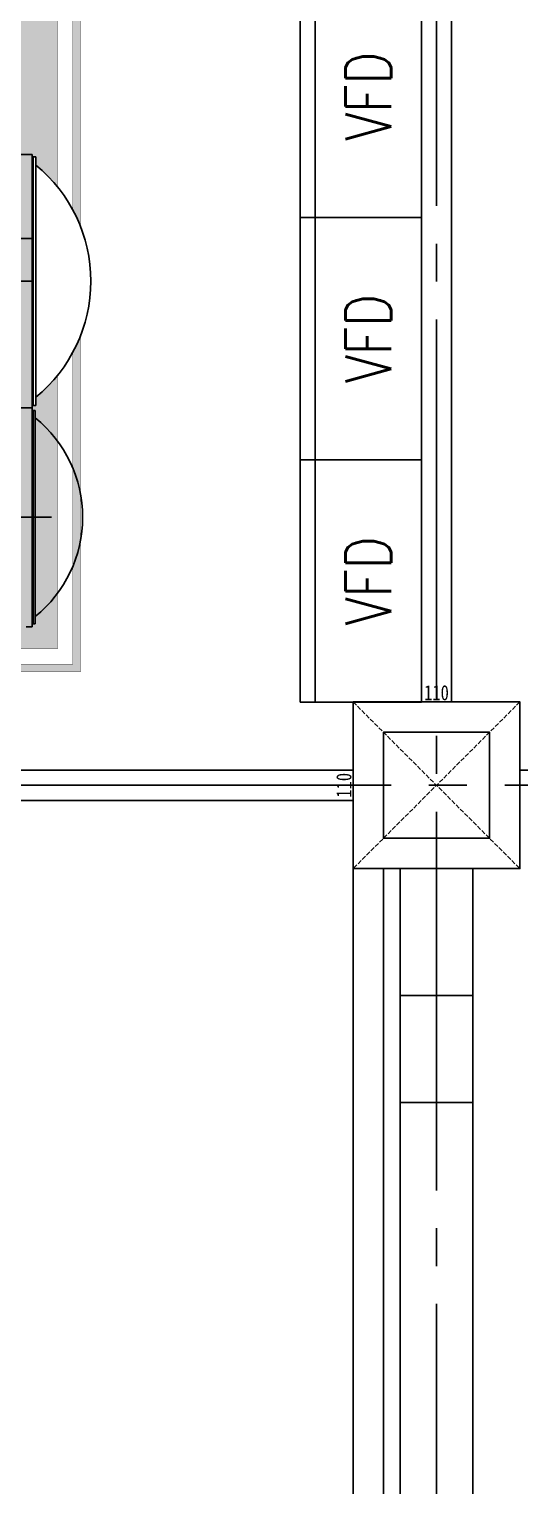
# Model space of a CAD drawing. Extents: x -18489 to 195597, y -1599 to 112111.
# Drawn here: x -14307 to -13983, y 1360 to 2322 of the extents above; entities that cross this region are included whole.
import ezdxf
from ezdxf.enums import TextEntityAlignment as Align

# ---------------------------------------------------------------- set-up
doc = ezdxf.new("R2010")
doc.units = 0
doc.header["$LTSCALE"] = 100
doc.linetypes.add('X-CUB3-L10$0$COL-CEN-LIN', pattern=[3.25, 2.5, -0.25, 0.25, -0.25])
doc.linetypes.add('X-CUB3-L10$0$HIDDEN', pattern=[0.4, 0.3, -0.1])
for name, color, linetype in [('188K-SM-03-F10-MECH-EQ-Y2257103$0$0 Xref', 8, 'Continuous'), ('188K-SM-03-F10-MECH-EQ-Y2257103$0$M-EQU-FOUNDATION', 8, 'Continuous'), ('188K-SM-03-F10-MECH-EQ-Y2257103$0$Micron CUP L10 HVAC EQU$0$M-MECH-EQU', 136, 'Continuous'), ('188K-SM-03-F10-MECH-EQ-Y2257103$0$Micron CUP L10 HVAC EQU$0$M-PHASE1 AREA', 252, 'Continuous'), ('X-CUB3-L10$0$BEAM-RC(P)', 8, 'Continuous'), ('X-CUB3-L10$0$CCL', 8, 'X-CUB3-L10$0$COL-CEN-LIN'), ('X-CUB3-L10$0$COL', 8, 'Continuous'), ('X-CUB3-L10$0$COL-S', 8, 'Continuous'), ('X-CUB3-L10$0$WALL-RC', 8, 'Continuous')]:
    doc.layers.add(name, color=color, linetype=linetype)
doc.styles.add('188K-SM-03-F10-MECH-EQ-Y2257103$0$Micron CUP L10 HVAC EQU$0$AA-TXT', font='simplex.shx', dxfattribs={"bigfont": 'china.shx'})
doc.styles.add('188K-SM-03-F10-MECH-EQ-Y2257103$0$Micron CUP L10 HVAC EQU$0$Standard', font='arial.ttf')
doc.styles.add('X-CUB3-L10$0$DIM', font='', dxfattribs={"width": 0.8})
doc.styles.get('X-CUB3-L10$0$DIM').set_extended_font_data('MingLiU')
doc.dimstyles.new('188K-SM-03-F10-MECH-EQ-Y2257103$0$Micron CUP L10 HVAC EQU$0$Standard', dxfattribs={"dimtxt": 0.18, "dimasz": 0.18, "dimexe": 0.18, "dimexo": 0.0625, "dimgap": 0.09, "dimtad": 0, "dimtih": 1, "dimtoh": 1, "dimdec": 4, "dimzin": 0, "dimdsep": 46, "dimtxsty": '188K-SM-03-F10-MECH-EQ-Y2257103$0$Micron CUP L10 HVAC EQU$0$Standard', "dimcen": 0.09, "dimadec": 0, "dimazin": 0, "dimtfac": 1, "dimtdec": 4, "dimtofl": 0, "dimtmove": 0, "dimatfit": 3, "dimfxl": 1, "dimtolj": 1, "dimtzin": 0, "dimarcsym": 0})
doc.dimstyles.new('X-CUB3-L10$0$JJP_005_defpoint', dxfattribs={"dimtxt": 20, "dimasz": 0.5, "dimexe": 0.5, "dimexo": 0.5, "dimgap": 0.5, "dimtad": 1, "dimdsep": 46, "dimtxsty": 'X-CUB3-L10$0$DIM', "dimblk": 'X-CUB3-L10$0$_None', "dimcen": 10, "dimclrd": 256, "dimclre": 256, "dimclrt": 256, "dimadec": 0, "dimazin": 0, "dimtfac": 1, "dimtix": 1, "dimtmove": 2, "dimatfit": 3, "dimldrblk": 'X-CUB3-L10$0$_None', "dimfxl": 0.5, "dimtolj": 1, "dimtzin": 0, "dimarcsym": 0})

# ---------------------------------------------------------------- blocks, each defined once
blk = doc.blocks.new('*D439')
at = {"layer": 'DefPoints', "lineweight": -2, "transparency": 16777216}
blk.add_line((0, 0), (110, 0), dxfattribs=at)
at = {"layer": 'DefPoints', "color": 0, "transparency": 16777216}
for p in [(0, 0), (110, 0), (110, 0)]:
    blk.add_point(p, dxfattribs=at)
at = {"layer": 'DefPoints', "transparency": 16777216, "insert": (55, 6.07), "char_height": 10, "attachment_point": 5, "style": 'X-CUB3-L10$0$DIM'}
blk.add_mtext('\\A1;110', dxfattribs=at)
blk = doc.blocks.new('X-CUB3-L10$0$_None')
blk = doc.blocks.new('*D440')
at = {"layer": 'DefPoints', "lineweight": -2, "transparency": 16777216}
blk.add_line((0, 0), (0, -110), dxfattribs=at)
at = {"layer": 'DefPoints', "color": 0, "transparency": 16777216}
for p in [(0, 0), (0, -110), (0, -110)]:
    blk.add_point(p, dxfattribs=at)
at = {"layer": 'DefPoints', "transparency": 16777216, "insert": (-6.07, -55), "char_height": 10, "attachment_point": 5, "rotation": 90, "style": 'X-CUB3-L10$0$DIM'}
blk.add_mtext('\\A1;110', dxfattribs=at)
blk = doc.blocks.new('*D533')
at = {"layer": '188K-SM-03-F10-MECH-EQ-Y2257103$0$Micron CUP L10 HVAC EQU$0$M-PHASE1 AREA', "color": 0, "lineweight": -2, "transparency": 16777216}
for p, q in [((18382.3, 13214.8), (18382.3, 12660.4)), ((17909.3, 12660.6), (17439.2, 12660.6)), ((17909.3, 12600.4), (17909.3, 12660.7)), ((18382.1, 12660.6), (17909.5, 12660.6))]:
    blk.add_line(p, q, dxfattribs=at)
at = {"layer": '188K-SM-03-F10-MECH-EQ-Y2257103$0$Micron CUP L10 HVAC EQU$0$M-PHASE1 AREA', "color": 0, "transparency": 16777216}
for points in [[(17909.5, 12660.6), (17909.5, 12660.5), (17909.3, 12660.6)], [(18382.1, 12660.6), (18382.1, 12660.5), (18382.3, 12660.6)]]:
    blk.add_solid(points, dxfattribs=at)
at = {"layer": 'DefPoints', "color": 0, "transparency": 16777216}
for p in [(18382.3, 13214.8), (17909.3, 12660.6), (17909.3, 12600.3)]:
    blk.add_point(p, dxfattribs=at)
at = {"layer": '188K-SM-03-F10-MECH-EQ-Y2257103$0$Micron CUP L10 HVAC EQU$0$M-PHASE1 AREA', "color": 0, "transparency": 16777216, "insert": (17438.6, 12660.6), "char_height": 0.18, "attachment_point": 5, "style": '188K-SM-03-F10-MECH-EQ-Y2257103$0$Micron CUP L10 HVAC EQU$0$Standard'}
blk.add_mtext('\\A1;473.0000', dxfattribs=at)
blk = doc.blocks.new('*U438')
at = {"layer": 'DefPoints', "linetype": 'X-CUB3-L10$0$HIDDEN', "ltscale": 0.1}
for p, q in [((110, 0), (0, -110)), ((0, 0), (110, -110))]:
    blk.add_line(p, q, dxfattribs=at)
at = {"layer": 'X-CUB3-L10$0$COL', "ltscale": 0.1}
blk.add_lwpolyline([(0, 0), (110, 0), (110, -110), (0, -110)], close=True, dxfattribs=at)
at = {"layer": 'DefPoints'}
dim = blk.add_linear_dim(base=(110, 0), p1=(0, 0), p2=(110, 0), dimstyle='X-CUB3-L10$0$JJP_005_defpoint', override={"dimtxt": 10}, dxfattribs=at)
dim.commit()
dim.dimension.update_dxf_attribs({"geometry": '*D439', "text_midpoint": (55, 6.067)})
dim = blk.add_linear_dim(base=(0, -110), p1=(0, 0), p2=(0, -110), angle=90, dimstyle='X-CUB3-L10$0$JJP_005_defpoint', override={"dimtxt": 10}, dxfattribs=at)
dim.commit()
dim.dimension.update_dxf_attribs({"geometry": '*D440', "text_midpoint": (-6.067, -55)})
blk = doc.blocks.new('X-CUB3-L10$0$CUB3-10')
at = {"layer": 'X-CUB3-L10$0$CCL'}
for p, q in [((-1200, 0), (-1200, 9982.459)), ((720, 2542.459), (-5160, 2542.459))]:
    blk.add_line(p, q, dxfattribs=at)
at = {"layer": 'X-CUB3-L10$0$COL-S'}
blk.add_lwpolyline([(-1235, 2577.459), (-1165, 2577.459), (-1165, 2507.459), (-1235, 2507.459)], close=True, dxfattribs=at)
at = {"layer": 'X-CUB3-L10$0$COL'}
blk.add_blockref('*U438', (-1255, 2597.459), dxfattribs=at)
blk = doc.blocks.new('X-CUB3-L10')
at = {"layer": 'X-CUB3-L10$0$BEAM-RC(P)'}
for p, q in [((-14062.15, 1767.46), (-14062.15, 917.46)), ((-14014.15, 1767.46), (-14014.15, 917.46)), ((-14062.15, 1683.76), (-14014.15, 1683.76)), ((-14062.15, 1613.06), (-14014.15, 1613.06))]:
    blk.add_line(p, q, dxfattribs=at)
at = {"layer": 'X-CUB3-L10$0$COL-S'}
blk.add_lwpolyline([(-14073.15, 1857.46), (-14003.15, 1857.46), (-14003.15, 1787.46), (-14073.15, 1787.46)], close=True, dxfattribs=at)
at = {"layer": 'X-CUB3-L10$0$WALL-RC'}
for p, q in [((-14048.15, 2727.46), (-14048.15, 1877.46)), ((-14028.15, 2727.46), (-14028.15, 1877.46)), ((-15063.15, 1832.46), (-14093.15, 1832.46)), ((-13983.15, 1832.46), (-12893.15, 1832.46)), ((-15063.15, 1812.46), (-14093.15, 1812.46)), ((-14093.15, 1767.46), (-14093.15, 1164.46)), ((-14073.15, 1767.46), (-14073.15, 917.46))]:
    blk.add_line(p, q, dxfattribs=at)
at = {"layer": 'X-CUB3-L10$0$CCL'}
blk.add_blockref('X-CUB3-L10$0$CUB3-10', (-12838.15, -720), dxfattribs=at)
at = {"layer": 'X-CUB3-L10$0$COL'}
blk.add_blockref('*U438', (-14093.15, 1877.46), dxfattribs=at)
blk = doc.blocks.new('188K-SM-03-F10-MECH-EQ-Y2257103$0$Micron CUP L10 HVAC EQU$0$A$C0c53ceb0')
at = {"layer": '188K-SM-03-F10-MECH-EQ-Y2257103$0$Micron CUP L10 HVAC EQU$0$M-PHASE1 AREA'}
for p, q in [((20250, 12800.00004), (20250, 14400.00004)), ((18382.32831, 13214.65005), (18281.63439, 13214.65005)), ((18382.32831, 13214.65005), (18382.32831, 10096.93438)), ((20250, 11200.00004), (20250, 12800.00004)), ((18509.19987, 12379.03032), (13383.58898, 12379.03032)), ((18382.32831, 11543.4106), (18281.63439, 11543.4106)), ((18382.32772, 11476.28832), (18388.6713, 11476.28832)), ((18402.65255, 11524.46145), (18388.6713, 11524.46145)), ((18388.6713, 11524.46145), (18388.6713, 10115.88267)), ((18402.65255, 10115.88267), (18402.65255, 11524.46145)), ((20250, 9600.00004), (20250, 11200.00004)), ((18509.19987, 10820.17249), (13383.58898, 10820.17249)), ((18382.32772, 10164.0558), (18388.6713, 10164.0558)), ((18388.6713, 10115.88267), (18402.65255, 10115.88267)), ((18382.32831, 10096.93438), (18341.73308, 10096.93438))]:
    blk.add_line(p, q, dxfattribs=at)
for points in [[(20150, 12800.00004), (20950, 12800.00004), (20950, 14400.00004), (20150, 14400.00004)], [(20150, 11200.00004), (20950, 11200.00004), (20950, 12800.00004), (20150, 12800.00004)], [(20150, 9600.00004), (20950, 9600.00004), (20950, 11200.00004), (20150, 11200.00004)]]:
    blk.add_lwpolyline(points, close=True, dxfattribs=at)
blk.add_arc((17869.25526, 10820.17206), 845.57744, 309.109784413, 50.890215587, dxfattribs=at)
at = {"layer": '188K-SM-03-F10-MECH-EQ-Y2257103$0$Micron CUP L10 HVAC EQU$0$M-PHASE1 AREA', "style": '188K-SM-03-F10-MECH-EQ-Y2257103$0$Micron CUP L10 HVAC EQU$0$AA-TXT', "width": 0.8}
for p in [(20600, 13600.00004), (20600, 12000.00004), (20600, 10400.00004)]:
    blk.add_text('VFD', height=300, rotation=90, dxfattribs=at).set_placement(p, align=Align.MIDDLE_CENTER)
blk.add_wipeout([(18406.66169, 11612.71964), (18419.94116, 11623.82927), (18433.02471, 11635.16896), (18445.90837, 11646.73526), (18458.58821, 11658.52466), (18471.06036, 11670.53355), (18483.32103, 11682.75828), (18495.36648, 11695.19513), (18507.19304, 11707.8403), (18518.79712, 11720.68995), (18530.17516, 11733.74017), (18541.32372, 11746.98697), (18552.23939, 11760.42632), (18562.91885, 11774.05413), (18573.35885, 11787.86625), (18583.5562, 11801.85846), (18593.5078, 11816.02651), (18603.21061, 11830.36609), (18612.66169, 11844.87282), (18621.85816, 11859.54228), (18630.7972, 11874.37001), (18639.4761, 11889.35149), (18647.89222, 11904.48215), (18656.04299, 11919.75739), (18663.92593, 11935.17256), (18671.53864, 11950.72295), (18678.87879, 11966.40384), (18685.94416, 11982.21044), (18692.73259, 11998.13794), (18699.24201, 12014.18149), (18705.47045, 12030.3362), (18711.41599, 12046.59715), (18717.07684, 12062.95939), (18722.45126, 12079.41793), (18727.53763, 12095.96777), (18732.33438, 12112.60385), (18736.84007, 12129.32111), (18741.05331, 12146.11446), (18744.97282, 12162.97878), (18748.59742, 12179.90895), (18751.92599, 12196.89979), (18754.95753, 12213.94613), (18757.6911, 12231.04279), (18760.12588, 12248.18455), (18762.26112, 12265.36619), (18764.09618, 12282.58248), (18765.63049, 12299.82817), (18766.86359, 12317.09801), (18767.7951, 12334.38675), (18768.42474, 12351.68911), (18768.75231, 12368.99982), (18768.77772, 12386.31361), (18768.50096, 12403.62521), (18767.92212, 12420.92934), (18767.04136, 12438.22074), (18765.85896, 12455.49413), (18764.37528, 12472.74425), (18762.59077, 12489.96585), (18760.50597, 12507.15369), (18758.12152, 12524.30252), (18755.43814, 12541.40713), (18752.45666, 12558.46229), (18749.17798, 12575.46283), (18745.60309, 12592.40356), (18741.7331, 12609.27932), (18737.56917, 12626.08496), (18733.11258, 12642.81538), (18728.36468, 12659.46547), (18723.32691, 12676.03016), (18718.00083, 12692.50441), (18712.38803, 12708.8832), (18706.49025, 12725.16153), (18700.30926, 12741.33445), (18693.84696, 12757.39704), (18687.10532, 12773.3444), (18680.08638, 12789.17167), (18672.79228, 12804.87404), (18665.22526, 12820.44671), (18657.3876, 12835.88495), (18649.2817, 12851.18405), (18640.91004, 12866.33936), (18632.27515, 12881.34625), (18623.37967, 12896.20015), (18614.22631, 12910.89655), (18604.81785, 12925.43095), (18595.15717, 12939.79895), (18585.2472, 12953.99615), (18575.09097, 12968.01824), (18564.69156, 12981.86094), (18554.05215, 12995.52004), (18543.17598, 13008.99138), (18532.06635, 13022.27085), (18520.72666, 13035.3544), (18509.16036, 13048.23806), (18497.37096, 13060.9179), (18485.36207, 13073.39005), (18473.13734, 13085.65072), (18460.70049, 13097.69617), (18448.05532, 13109.52273), (18435.20567, 13121.12681), (18422.15545, 13132.50486), (18408.90865, 13143.65341), (18406.66169, 13145.50567), (18406.66169, 13199.79401), (18388.6713, 13199.79401), (18388.6713, 13145.50567), (18382.32772, 13145.50567), (18382.32772, 11612.71964), (18388.6713, 11612.71964), (18388.6713, 11558.4313), (18406.66169, 11558.4313)]).dxf.layer = '188K-SM-03-F10-MECH-EQ-Y2257103$0$Micron CUP L10 HVAC EQU$0$M-PHASE1 AREA'
at = {"layer": '188K-SM-03-F10-MECH-EQ-Y2257103$0$Micron CUP L10 HVAC EQU$0$M-PHASE1 AREA'}
for p, q in [((18406.66169, 13199.79401), (18388.6713, 13199.79401)), ((18388.6713, 13199.79401), (18388.6713, 11558.4313)), ((18406.66169, 11558.4313), (18406.66169, 13199.79401)), ((18382.32772, 13145.50567), (18388.6713, 13145.50567)), ((18382.32772, 11612.71964), (18388.6713, 11612.71964)), ((18388.6713, 11558.4313), (18406.66169, 11558.4313))]:
    blk.add_line(p, q, dxfattribs=at)
blk.add_arc((17776.78296, 12379.11266), 992.02089, 309.415906561, 50.584093439, dxfattribs=at)
dim = blk.add_linear_dim(base=(17909.32772, 12660.55617), p1=(18382.32772, 13214.8156), p2=(17909.32772, 12600.31068), angle=180, dimstyle='188K-SM-03-F10-MECH-EQ-Y2257103$0$Micron CUP L10 HVAC EQU$0$Standard', dxfattribs=at)
dim.commit()
dim.dimension.update_dxf_attribs({"geometry": '*D533', "text_midpoint": (17438.58855, 12660.55617), "dimtype": 128})
blk = doc.blocks.new('188K-SM-03-F10-MECH-EQ-Y2257103$0$Micron CUP L10 HVAC EQU')
at = {"layer": '188K-SM-03-F10-MECH-EQ-Y2257103$0$Micron CUP L10 HVAC EQU$0$M-MECH-EQU'}
blk.add_blockref('188K-SM-03-F10-MECH-EQ-Y2257103$0$Micron CUP L10 HVAC EQU$0$A$C0c53ceb0', (-206166.7, 2082.2), dxfattribs=at)
blk = doc.blocks.new('188K-SM-03-F10-MECH-EQ-Y2257103')
at = {"layer": '188K-SM-03-F10-MECH-EQ-Y2257103$0$M-EQU-FOUNDATION'}
h = blk.add_hatch(dxfattribs=at)
h.set_pattern_fill('AR-CONC', color=256, scale=0.1)
h.set_pattern_definition([(50, (4473.521, 709.199), (18.218467, -1.593909), [1.905, -20.955]), (355, (4473.521, 709.2), (-3.524342, 19.105685), [1.524, -16.764058]), (100.45144, (4475.04, 709.066), (14.694125, 17.511775), [1.619001, -17.809024]), (46.1842, (4473.521, 714.28), (27.107904, -4.204233), [2.8575, -31.4325]), (96.63556, (4475.78, 713.93), (23.740413, 24.742612), [2.428502, -26.71356]), (351.18415, (4473.52, 714.28), (23.740413, 24.742612), [2.285997, -25.145973]), (21, (4476.061, 713.009), (15.161439, -10.22652), [1.905, -20.955]), (326, (4476.061, 713.01), (6.180203, 18.418797), [1.524, -16.764]), (71.45144, (4477.325, 712.157), (21.341642, 8.192277), [1.619001, -17.808994]), (37.5, (4473.5214, 709.199), (0.3088603, 8.4555039), [0, -16.5608, 0, -17.018, 0, -16.8275]), (7.5, (4473.521, 709.199), (6.6819663, 10.0180575), [0, -9.7028, 0, -16.1798, 0, -6.4135]), (327.5, (4467.857, 709.199), (13.5590595, -0.5728744), [0, -6.35, 0, -19.812, 0, -26.289]), (317.5, (4465.317, 709.199), (14.812918, 2.542649), [0, -8.255, 0, -13.1572, 0, -18.669])])
h.paths.add_polyline_path([(-14928.15, 5602.46), (-14278.15, 5602.46), (-14278.15, 1902.46), (-14928.15, 1902.46)], flags=16)
h.paths.add_polyline_path([(-14933.15, 5607.46), (-14273.15, 5607.46), (-14273.15, 1897.46), (-14933.15, 1897.46)])
h = blk.add_hatch(dxfattribs=at)
h.set_pattern_fill('AR-CONC', color=256, scale=0.3)
h.set_pattern_definition([(50, (4473.52, 709.2), (54.6554, -4.78173), [5.715, -62.865]), (355, (4473.52, 709.2), (-10.57303, 57.31705), [4.572, -50.29218]), (100.45144, (4478.076, 708.8), (44.08237, 52.53533), [4.857, -53.42707]), (46.1842, (4473.52, 724.44), (81.32371, -12.6127), [8.5725, -94.2975]), (96.63556, (4480.3, 723.39), (71.22124, 74.22784), [7.2855, -80.14068]), (351.18415, (4473.52, 724.44), (71.22124, 74.22784), [6.858, -75.43792]), (21, (4481.14, 720.63), (45.48432, -30.67956), [5.715, -62.865]), (326, (4481.14, 720.63), (18.54061, 55.25639), [4.572, -50.292]), (71.45144, (4484.93, 718.07), (64.02493, 24.57683), [4.857, -53.42698]), (37.5, (4473.521, 709.2), (0.926581, 25.366512), [0, -49.6824, 0, -51.054, 0, -50.4825]), (7.5, (4473.52, 709.2), (20.0459, 30.054172), [0, -29.1084, 0, -48.5394, 0, -19.2405]), (327.5, (4456.529, 709.2), (40.677179, -1.718623), [0, -19.05, 0, -59.436, 0, -78.867]), (317.5, (4448.91, 709.2), (44.438754, 7.62795), [0, -24.765, 0, -39.4716, 0, -56.007])])
h.paths.add_polyline_path([(-14918.15, 5592.46), (-14288.15, 5592.46), (-14288.15, 1912.46), (-14918.15, 1912.46)])
at = {"layer": '188K-SM-03-F10-MECH-EQ-Y2257103$0$M-EQU-FOUNDATION', "const_width": 0.2}
for points in [[(-14933.15, 5607.46), (-14273.15, 5607.46), (-14273.15, 1897.46), (-14933.15, 1897.46)], [(-14928.15, 5602.46), (-14278.15, 5602.46), (-14278.15, 1902.46), (-14928.15, 1902.46)], [(-14918.15, 5592.46), (-14288.15, 5592.46), (-14288.15, 1912.46), (-14918.15, 1912.46)]]:
    blk.add_lwpolyline(points, close=True, dxfattribs=at)
at = {"layer": '188K-SM-03-F10-MECH-EQ-Y2257103$0$0 Xref', "xscale": 0.1, "yscale": 0.1, "zscale": 0.1}
blk.add_blockref('188K-SM-03-F10-MECH-EQ-Y2257103$0$Micron CUP L10 HVAC EQU', (4473.52, 709.2), dxfattribs=at)

msp = doc.modelspace()

# ---------------------------------------------------------------- block references
msp.add_blockref('X-CUB3-L10', (0, 0))

# ---------------------------------------------------------------- next in the draw order: block references
msp.add_blockref('188K-SM-03-F10-MECH-EQ-Y2257103', (0, 0))

doc.saveas('drawing.dxf')
